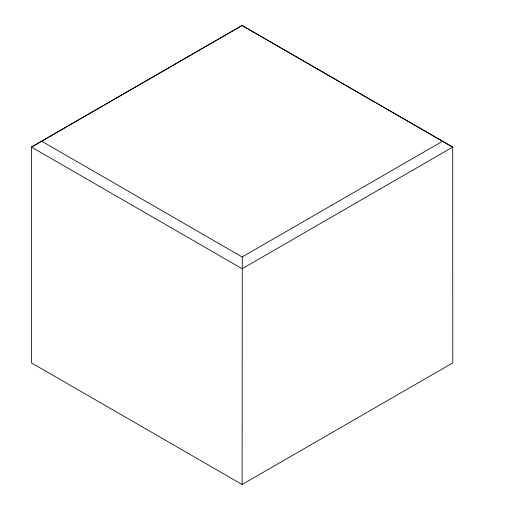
<?xml version="1.0" encoding="UTF-8"?>
<svg xmlns="http://www.w3.org/2000/svg" width="510" height="510" viewBox="0 0 510 510"><rect width="100%" height="100%" fill="white"/><g stroke="black" fill="none" stroke-linecap="round" stroke-linejoin="round"><path stroke-width="0.76" d="M242.11 484.5L242.275 257.021L41.667 141.2L31.429 147.065L31.435 362.871L242.11 484.5L452.784 362.865L452.695 147.103L242.065 25.5L31.429 147.065L242.154 268.725L452.695 147.103L242.059 25.5L41.667 141.2M242.154 256.951L442.546 141.276"/></g></svg>
